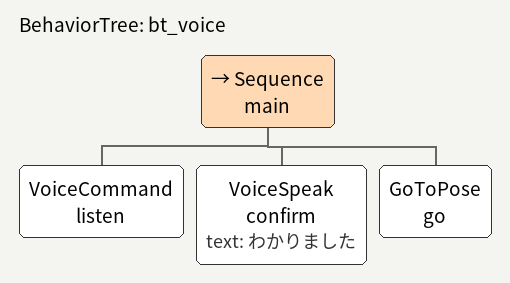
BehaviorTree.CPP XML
<root>
    <BehaviorTree ID="bt_voice">
        <Sequence name="main">
            <VoiceCommand name="listen" />
            <VoiceSpeak name="confirm" text="わかりました" />
            <GoToPose name="go" />
        </Sequence>
    </BehaviorTree>
</root>
